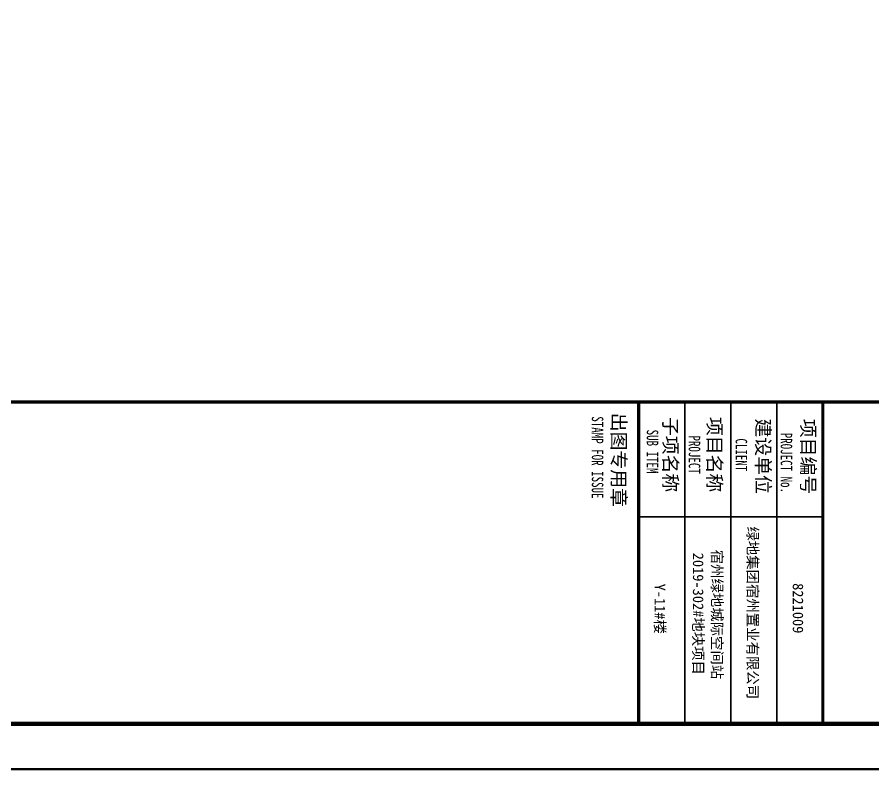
# Model space of a CAD drawing. Extents: x -518115 to 389031, y -231062 to 1628073.
# Drawn here: x 160079 to 164727, y -221678 to -217589 of the extents above; entities that cross this region are included whole.
import ezdxf

# ---------------------------------------------------------------- set-up
doc = ezdxf.new("R2010")
doc.units = 0
doc.header["$LTSCALE"] = 1000
doc.header["$MEASUREMENT"] = 0
doc.layers.add('yichutu', color=7, linetype='Continuous', true_color=0xffffff, plot=False)
doc.layers.add('图框', color=140, linetype='Continuous')
doc.layers.add('图签文字', color=147, linetype='Continuous')
doc.layers.add('图签', color=147, linetype='Continuous', lineweight=18)
doc.styles.add('宋体', font='', dxfattribs={"height": 50})
doc.styles.add('建筑图签-1', font='', dxfattribs={"width": 0.7})
doc.styles.get('宋体').set_extended_font_data('SimSun')
doc.styles.get('建筑图签-1').set_extended_font_data('SimHei')

# ---------------------------------------------------------------- blocks, each defined once
blk = doc.blocks.new('GFDDDDRG')
at = {"layer": '图框'}
blk.add_lwpolyline([(923309.8, -107437), (923309.8, -159999.5), (893609.8, -159999.5), (893609.8, -107437)], close=True, dxfattribs=at)
blk.add_lwpolyline([(923309.8, -107437), (923309.8, -159999.5), (893609.8, -159999.5), (893609.8, -107437)], close=True, dxfattribs=at)
at = {"layer": '图框', "const_width": 50}
blk.add_lwpolyline([(894109.8, -159499.5), (922809.8, -159499.5), (922809.8, -108687), (894109.8, -108687)], close=True, dxfattribs=at)
at = {"layer": '图框'}
for points, const_width in [([(894109.8, -156001.9), (922809.8, -156001.9)], 35), ([(909659.9, -159501.9), (909659.9, -156001.9)], 35), ([(910159.9, -156001.9), (910159.9, -159501.9)], 17.5), ([(910659.9, -156001.9), (910659.9, -159501.9)], 17.5), ([(911159.9, -156001.9), (911159.9, -159501.9)], 17.5), ([(911659.9, -156001.9), (911659.9, -159501.9)], 35), ([(911659.9, -156001.9), (911659.9, -159501.9)], 35), ([(909659.9, -157251.9), (911659.9, -157251.9)], 17.5)]:
    blk.add_lwpolyline(points, dxfattribs=dict(at, const_width=const_width))
at = {"layer": '图框', "style": '建筑图签-1', "width": 0.7}
for s, p in [('STAMP FOR ISSUE', (909150.4, -156158.3)), ('SUB ITEM', (909747.6, -156303.1)), ('PROJECT No.', (911202.3, -156336.8, -899.5)), ('PROJECT', (910203.2, -156366.4)), ('CLIENT', (910712.8, -156398.8))]:
    blk.add_text(s, height=125, rotation=270, dxfattribs=at).set_placement(p)
at = {"layer": '图签', "color": 2, "style": '宋体'}
for s, height, p in [('绿地集团宿州置业有限公司', 114.672, (910840.8, -157354.5)), ('2019-302#地块项目', 114.672, (910249.1, -157640.4)), ('宿州绿地城际空间站', 114.67, (910453.6, -157606.8)), ('Y-11#楼', 114.67, (909833.7, -157976.5)), ('8221009', 114.67, (911333.7, -157970.6))]:
    blk.add_text(s, height=height, rotation=270, dxfattribs=at).set_placement(p)
at = {"layer": '图签文字', "color": 7, "style": '建筑图签-1'}
for s, p in [('出图专用章', (909368.8, -156119.9)), ('子项名称', (909930, -156165.2)), ('项目名称', (910408.3, -156165.2)), ('建设单位', (910937.3, -156182)), ('项目编号', (911426, -156185.9))]:
    blk.add_text(s, height=150, rotation=270, dxfattribs=at).set_placement(p)
blk = doc.blocks.new('yct-1051-594-26275-14850-25-1002.0')
at = {"layer": 'yichutu', "color": 7, "true_color": 0xffffff}
blk.add_lwpolyline([(0, 0), (0, 14850), (26275, 14850), (26275, 0)], close=True, dxfattribs=at)

msp = doc.modelspace()

# ---------------------------------------------------------------- block references
at = {"xscale": 0.5, "yscale": 0.5, "zscale": 0.5}
msp.add_blockref('GFDDDDRG', (-291374.4, -141678.5), dxfattribs=at)
at = {"layer": 'yichutu', "rotation": 270}
msp.add_blockref('yct-1051-594-26275-14850-25-1002.0', (155430.5, -195397), dxfattribs=at)

doc.saveas('drawing.dxf')
